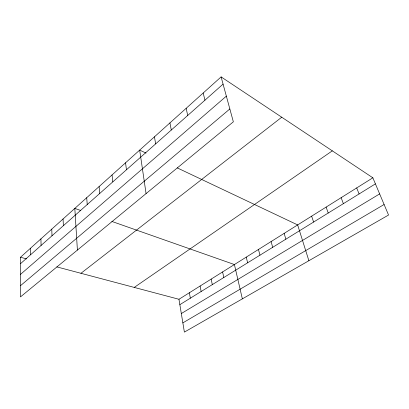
<?xml version="1.0" encoding="UTF-8"?>
<svg xmlns="http://www.w3.org/2000/svg" width="409" height="409" viewBox="0 0 409 409"><rect width="100%" height="100%" fill="white"/><g stroke="black" fill="none" stroke-linecap="round" stroke-linejoin="round"><path stroke-width="0.61" d="M20.481 257.256L20.45 296.924L233.35 121.816L221.105 76.897L20.481 257.256L26.651 258.892M20.476 263.718L223.074 84.116M20.465 274.419L226.351 96.146M20.46 285.707L229.843 108.958M80.962 273.294L281.74 117.214M134.244 287.42L332.312 150.849M178.963 299.276L372.86 177.808L388.55 215.037L184.382 332.103L178.963 299.276L56.866 266.903M179.853 304.664L375.411 183.871M181.32 313.55L379.644 193.907M182.859 322.875L384.107 204.5M80.696 210.477L74.816 208.406L77.403 250.083M111.846 221.433L234.408 264.541L242.353 298.867M145.998 153.094L139.679 150.098L146.069 193.6M177.22 167.879L297.655 224.919L308.882 260.717M221.105 76.897L372.86 177.808M356.699 187.93L359.092 193.953M341.132 197.685L343.371 203.662M326.121 207.087L328.217 213.023M311.638 216.162L313.601 222.051M284.148 233.386L285.86 239.183M271.09 241.566L272.691 247.322M258.462 249.475L259.955 255.185M246.238 257.128L247.634 262.798M203.196 92.996L204.945 100.185M222.603 271.939L223.815 277.512M186.161 108.313L187.705 115.466M211.177 279.096L212.297 284.623M169.929 122.899L171.289 130.021M200.103 286.034L201.141 291.515M189.372 292.757L190.333 298.192M154.454 136.816L155.645 143.891M125.558 162.792L126.447 169.776M112.046 174.94L112.807 181.867M99.111 186.565L99.745 193.442M86.713 197.716L87.235 204.536M63.058 218.979L63.38 225.686M51.769 229.127L51.999 235.773M40.931 238.871L41.074 245.456M30.506 248.243L30.573 254.766"/></g></svg>
